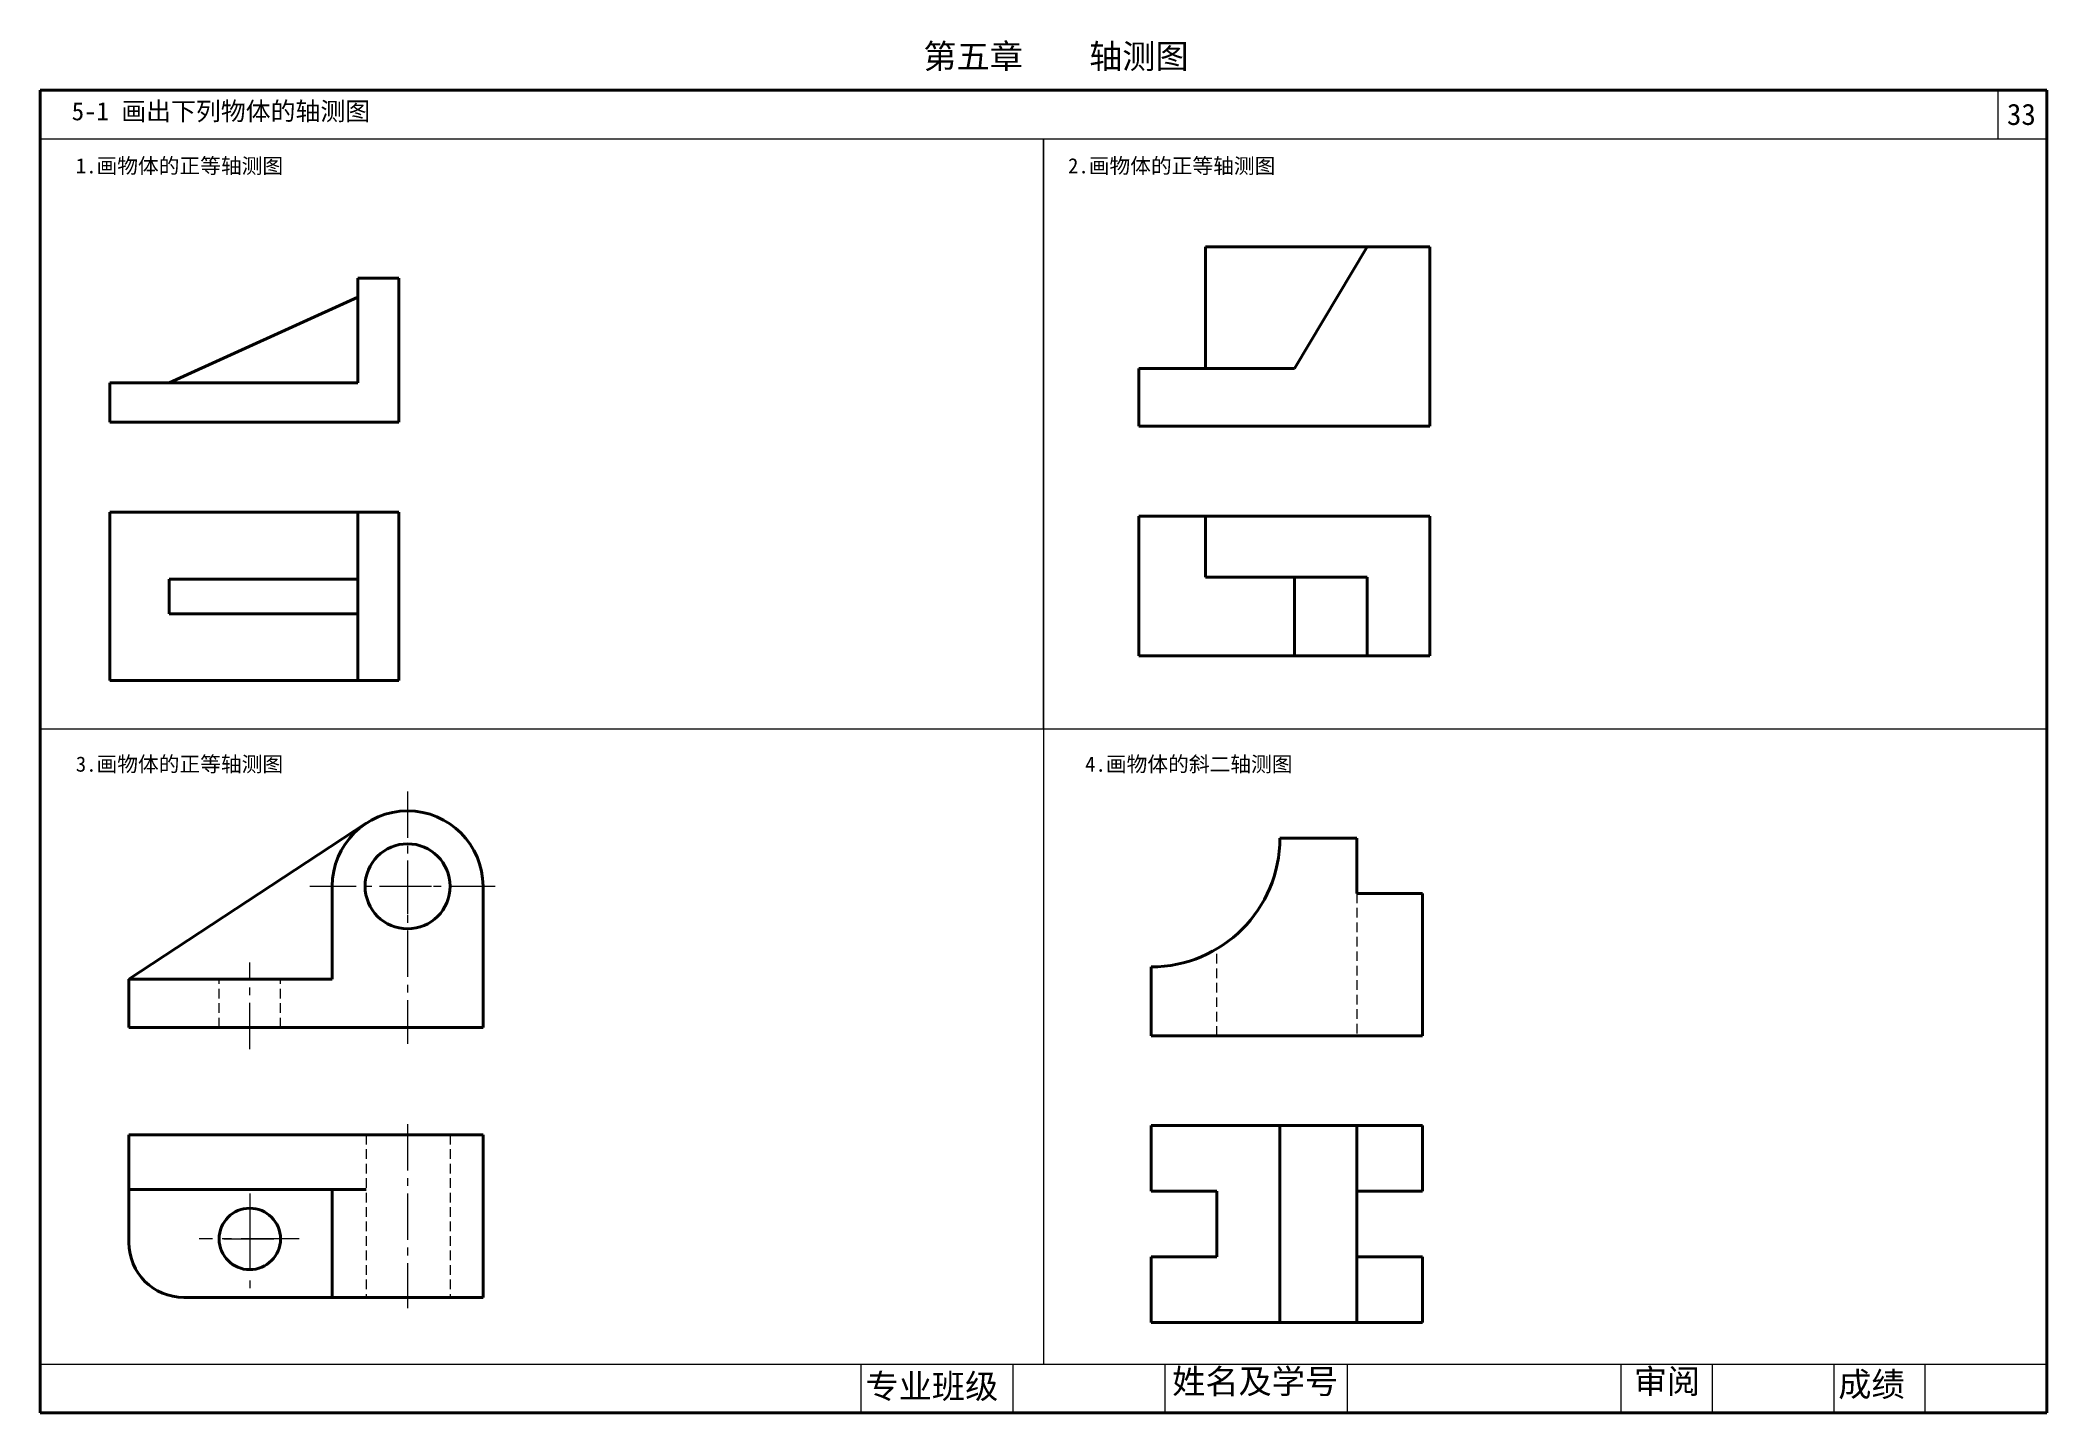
# Model space of a CAD drawing. Header units: millimetres. Extents: x -291 to 86, y 445 to 1064.
# Drawn here: x -243.9 to 86.1, y 445.3 to 671.1 of the extents above; entities outside this region: 2.
import ezdxf

# ---------------------------------------------------------------- set-up
doc = ezdxf.new("R2010")
doc.units = ezdxf.units.MM
doc.header["$LTSCALE"] = 0.5
doc.linetypes.add('CENTER2', pattern=[28.575, 19.05, -3.175, 3.175, -3.175])
doc.linetypes.add('HIDDEN2', pattern=[4.7625, 3.175, -1.5875])
doc.layers.get('0').update_dxf_attribs({"lineweight": 40})
doc.layers.add('图', color=7, linetype='Continuous', lineweight=15)
doc.layers.add('细线', color=7, linetype='Continuous', lineweight=15)

msp = doc.modelspace()

# ---------------------------------------------------------------- linework, layer by layer
for p, q in [((86.06, 662.81), (-243.94, 662.81)), ((-243.94, 662.81), (-243.94, 445.31)), ((86.06, 445.31), (86.06, 662.81)), ((-52.3, 637.06), (-52.3, 617.07)), ((-52.3, 637.06), (-15.38, 637.06)), ((-25.69, 637.06), (-37.64, 617.07)), ((-15.38, 637.06), (-15.38, 607.59)), ((-191.68, 631.92), (-191.68, 614.68)), ((-184.93, 631.92), (-191.68, 631.92)), ((-184.93, 608.24), (-184.93, 631.92)), ((-191.68, 628.77), (-222.72, 614.68)), ((-191.68, 614.68), (-232.47, 614.68)), ((-232.47, 614.68), (-232.47, 608.24)), ((-63.24, 617.07), (-37.64, 617.07)), ((-63.24, 607.59), (-63.24, 617.07)), ((-232.47, 608.24), (-184.93, 608.24)), ((-15.38, 607.59), (-63.24, 607.59)), ((-184.93, 593.42), (-232.47, 593.42)), ((-232.47, 565.72), (-232.47, 593.42)), ((-191.68, 593.42), (-191.68, 565.72)), ((-184.93, 593.42), (-184.93, 565.72)), ((-63.24, 569.78), (-63.24, 592.76)), ((-63.24, 592.76), (-15.38, 592.76)), ((-52.3, 582.76), (-52.3, 592.76)), ((-15.38, 592.76), (-15.38, 569.78)), ((-191.68, 582.42), (-222.72, 582.42)), ((-222.72, 582.42), (-222.72, 576.72)), ((-191.68, 576.72), (-191.68, 582.42)), ((-37.64, 582.76), (-52.3, 582.76)), ((-25.69, 582.76), (-37.64, 582.76)), ((-37.64, 582.76), (-37.64, 569.78)), ((-25.69, 582.76), (-25.69, 569.78)), ((-222.72, 576.72), (-191.68, 576.72)), ((-63.24, 569.78), (-15.38, 569.78)), ((-232.47, 565.72), (-184.93, 565.72)), ((-229.33, 516.64), (-190.32, 542.26)), ((-27.4, 539.83), (-40.06, 539.83)), ((-27.4, 530.73), (-27.4, 539.83)), ((-195.91, 531.9), (-195.91, 516.64)), ((-171.11, 531.9), (-171.11, 508.69)), ((-16.6, 530.73), (-27.4, 530.73)), ((-16.6, 507.29), (-16.6, 530.73)), ((-61.24, 507.29), (-61.24, 518.65)), ((-229.33, 516.64), (-195.91, 516.64)), ((-229.33, 508.69), (-229.33, 516.64)), ((-171.11, 508.69), (-229.33, 508.69)), ((-61.24, 507.29), (-16.6, 507.29)), ((-61.24, 492.56), (-16.6, 492.56)), ((-61.24, 492.56), (-61.24, 481.76)), ((-40.06, 492.56), (-40.06, 460.16)), ((-27.4, 492.56), (-27.4, 460.16)), ((-16.6, 492.56), (-16.6, 481.76)), ((-171.11, 491.04), (-229.33, 491.04)), ((-229.33, 491.04), (-229.33, 473.3)), ((-171.11, 464.3), (-171.11, 491.04)), ((-190.32, 482.04), (-229.33, 482.04)), ((-195.91, 482.04), (-195.91, 464.3)), ((-61.24, 481.76), (-50.44, 481.76)), ((-50.44, 481.76), (-50.44, 470.96)), ((-27.4, 481.76), (-16.6, 481.76)), ((-61.24, 470.96), (-50.44, 470.96)), ((-61.24, 470.96), (-61.24, 460.16)), ((-27.4, 470.96), (-16.6, 470.96)), ((-16.6, 470.96), (-16.6, 460.16)), ((-220.33, 464.3), (-171.11, 464.3)), ((-61.24, 460.16), (-16.6, 460.16)), ((-243.94, 445.31), (86.06, 445.31))]:
    msp.add_line(p, q)
for centre, radius in [((-183.51, 531.9), 6.99), ((-209.46, 473.91), 5.05)]:
    msp.add_circle(centre, radius)
for centre, radius, start, end in [((-183.51, 531.9), 12.4, 0, 180), ((-61.24, 539.83), 21.18, 270, 0), ((-220.33, 473.3), 9, 180, 270)]:
    msp.add_arc(centre, radius, start, end)
at = {"layer": '图', "linetype": 'CENTER2', "ltscale": 0.8}
for p, q in [((-183.51, 547.47), (-183.51, 505.97)), ((-199.57, 531.9), (-168.15, 531.9)), ((-209.46, 505.09), (-209.46, 519.36)), ((-183.51, 492.8), (-183.51, 462.5))]:
    msp.add_line(p, q, dxfattribs=at)
at = {"layer": '图', "linetype": 'HIDDEN2'}
for p, q in [((-27.4, 530.73), (-27.4, 507.29)), ((-50.44, 507.29), (-50.44, 521.61)), ((-214.51, 508.69), (-214.51, 516.64)), ((-204.4, 508.69), (-204.4, 516.64)), ((-190.32, 491.04), (-190.32, 464.3)), ((-176.52, 491.04), (-176.52, 464.3))]:
    msp.add_line(p, q, dxfattribs=at)
at = {"layer": '图', "linetype": 'CENTER2'}
for p, q in [((-209.46, 481.38), (-209.46, 465.79)), ((-201.33, 473.91), (-217.8, 473.91))]:
    msp.add_line(p, q, dxfattribs=at)
at = {"layer": '细线'}
for p, q in [((-286.26, 1063.87), (-286.26, 1055.04)), ((-290.51, 1059.62), (-282.33, 1059.62)), ((78.06, 654.81), (78.06, 662.81)), ((-243.94, 654.81), (86.06, 654.81)), ((-78.94, 557.81), (-78.94, 654.81)), ((-78.94, 654.81), (-78.94, 453.31)), ((-243.94, 557.81), (86.06, 557.81)), ((-183.51, 536.15), (-183.51, 527.33)), ((-187.77, 531.9), (-179.59, 531.9)), ((-209.46, 478.16), (-209.46, 469.34)), ((-213.71, 473.91), (-205.53, 473.91)), ((-243.94, 453.31), (86.06, 453.31)), ((-108.94, 445.31), (-108.94, 453.31)), ((-83.94, 445.31), (-83.94, 453.31)), ((-58.94, 445.31), (-58.94, 453.31)), ((-28.94, 445.31), (-28.94, 453.31)), ((16.06, 445.31), (16.06, 453.31)), ((31.06, 445.31), (31.06, 453.31)), ((51.06, 445.31), (51.06, 453.31)), ((66.06, 445.31), (66.06, 453.31))]:
    msp.add_line(p, q, dxfattribs=at)

# ---------------------------------------------------------------- texts
at = {"layer": '细线', "attachment_point": 1}
for s, insert, char_height, width in [('{\\fSimHei|b0|i0|c134|p2;第五章\\fSimHei|b0|i0|c0|p2;    \\fSimHei|b0|i0|c134|p2;轴测图}', (-98.69, 670.39), 4, 70.3974), ('{\\fSimHei|b0|i0|c134|p2;5-1 画出下列物体的轴测图}', (-238.75, 660.87), 3, 110), ('{\\fSimSun|b0|i0|c134|p2;33}', (79.49, 660.6), 3.5, 7.5977), ('{\\f宋体|b0|i0|c134|p2;1\\f宋体|b0|i0|c0|p2;.\\f宋体|b0|i0|c134|p2;画物体的正等轴测图}', (-238.07, 651.64), 2.5, 50.9303), ('{\\f宋体|b0|i0|c134|p2;2\\f宋体|b0|i0|c0|p2;.\\f宋体|b0|i0|c134|p2;画物体的正等轴测图}', (-74.9, 651.64), 2.5, 50.9303), ('{\\f宋体|b0|i0|c134|p2;3\\f宋体|b0|i0|c0|p2;.\\f宋体|b0|i0|c134|p2;画物体的正等轴测图}', (-238.07, 553.25), 2.5, 50.9303), ('{\\f宋体|b0|i0|c134|p2;4\\f宋体|b0|i0|c0|p2;.\\f宋体|b0|i0|c134|p2;画物体的斜二轴测图}', (-72.08, 553.25), 2.5, 50.9303), ('{\\f仿宋_GB2312|b0|i0|c134|p49;专业班级}', (-108.2, 451.68), 4, 23.3701), ('{\\f仿宋_GB2312|b0|i0|c134|p49;姓名及学号}', (-57.77, 452.48), 4, 29.8443), ('{\\f仿宋_GB2312|b0|i0|c134|p49;审阅}', (18.13, 452.49), 4, 13.7378), ('{\\f仿宋_GB2312|b0|i0|c134|p49;成绩}', (51.76, 452.01), 4, 13.2641)]:
    msp.add_mtext(s, dxfattribs=dict(at, insert=insert, char_height=char_height, width=width))

doc.saveas('drawing.dxf')
